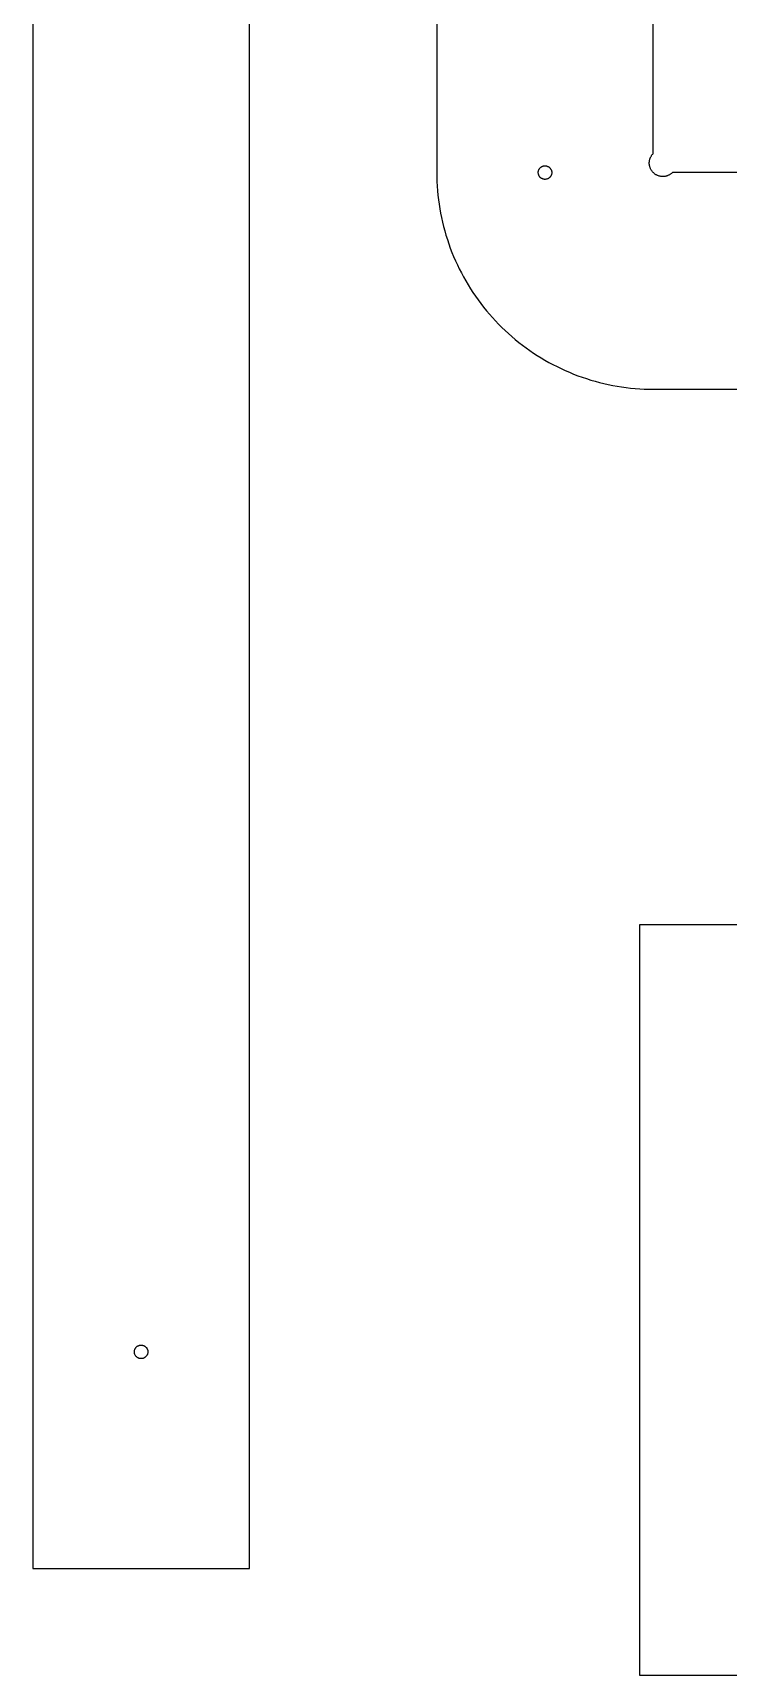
# Model space of a CAD drawing. Extents: x 0 to 2439, y 0 to 1219.
# Drawn here: x 1640 to 1803.1, y 51.3 to 436.4 of the extents above; entities that cross this region are included whole.
import ezdxf

# ---------------------------------------------------------------- set-up
doc = ezdxf.new("R2010")
doc.units = 0
doc.layers.add('Layer_1', color=7, linetype='CONTINUOUS')

msp = doc.modelspace()

# ---------------------------------------------------------------- linework, layer by layer
at = {"layer": 'Layer_1', "color": 7}
for p, q in [((1640.011113, 1143.141111), (1640.011113, 76.341111)), ((1690.811113, 76.341111), (1690.811113, 1143.141111)), ((1734.769013, 962.435808), (1734.769013, 403.635808)), ((1785.569013, 408.124807), (1785.569013, 962.435808)), ((1758.709021, 404.250799), (1758.749012, 404.341815)), ((1758.749012, 404.341815), (1758.799022, 404.429812)), ((1758.799022, 404.429812), (1758.849003, 404.514818)), ((1758.849003, 404.514818), (1758.909004, 404.595815)), ((1758.909004, 404.595815), (1758.969004, 404.672806)), ((1758.969004, 404.672806), (1759.039024, 404.746804)), ((1759.039024, 404.746804), (1759.109015, 404.815808)), ((1759.109015, 404.815808), (1759.189025, 404.879816)), ((1759.189025, 404.879816), (1759.269007, 404.939816)), ((1759.269007, 404.939816), (1759.349017, 404.993805)), ((1759.349017, 404.993805), (1759.439017, 405.042799)), ((1759.439017, 405.042799), (1759.529018, 405.08581)), ((1759.529018, 405.08581), (1759.619019, 405.123797)), ((1759.619019, 405.123797), (1759.71901, 405.155801)), ((1759.71901, 405.155801), (1759.809011, 405.181765)), ((1759.809011, 405.181793), (1759.909002, 405.200702)), ((1759.909002, 405.200815), (1760.009021, 405.214926)), ((1760.009021, 405.214813), (1760.109013, 405.221869)), ((1760.109013, 405.221813), (1760.209004, 405.221813)), ((1760.209004, 405.2228), (1760.309024, 405.21772)), ((1760.309024, 405.217805), (1760.409015, 405.205669)), ((1760.409015, 405.205811), (1760.499016, 405.188877)), ((1760.499016, 405.188821), (1760.599007, 405.164832)), ((1760.599007, 405.164804), (1760.698998, 405.134803)), ((1760.698998, 405.134803), (1760.788999, 405.09882)), ((1760.788999, 405.09882), (1760.879, 405.057813)), ((1760.879, 405.057813), (1760.969, 405.010795)), ((1760.969, 405.010795), (1761.04901, 404.957794)), ((1761.04901, 404.957794), (1761.12902, 404.899797)), ((1761.12902, 404.899797), (1761.209002, 404.837821)), ((1761.209002, 404.837821), (1761.289012, 404.769805)), ((1761.289012, 404.769805), (1761.349013, 404.697811)), ((1761.349013, 404.697811), (1761.419004, 404.621808)), ((1761.419004, 404.621808), (1761.479004, 404.541798)), ((1761.479004, 404.541798), (1761.529014, 404.457809)), ((1761.529014, 404.457809), (1761.579024, 404.3708)), ((1761.579024, 404.3708), (1761.629005, 404.281815)), ((1784.669007, 405.515803), (1784.648969, 405.648815)), ((1784.648997, 406.046805), (1784.658875, 406.179816)), ((1784.648997, 405.913793), (1784.648997, 406.046805)), ((1784.648997, 405.78081), (1784.648997, 405.913793)), ((1784.648997, 405.648815), (1784.648997, 405.78081)), ((1784.659016, 406.179816), (1784.668894, 406.311811)), ((1784.669007, 406.311811), (1784.699007, 406.442819)), ((1784.678997, 405.383808), (1784.669119, 405.515803)), ((1784.708997, 405.253817), (1784.678997, 405.383808)), ((1784.699007, 406.442819), (1784.719045, 406.573798)), ((1784.738998, 405.123797), (1784.708997, 405.253817)), ((1784.719016, 406.573798), (1784.749017, 406.702802)), ((1784.768998, 404.994821), (1784.738998, 405.123797)), ((1784.749017, 406.702802), (1784.789007, 406.830818)), ((1784.809017, 404.867793), (1784.768998, 404.994821)), ((1784.789007, 406.830818), (1784.828998, 406.956802)), ((1784.858999, 404.742797), (1784.809017, 404.867793)), ((1784.828998, 406.956802), (1784.879008, 407.08081)), ((1784.909008, 404.619804), (1784.858999, 404.742797)), ((1784.879008, 407.08081), (1784.929018, 407.202815)), ((1784.959018, 404.498816), (1784.909008, 404.619804)), ((1784.929018, 407.202815), (1784.989018, 407.3218)), ((1785.019019, 404.380819), (1784.959018, 404.498816)), ((1784.989018, 407.3218), (1785.049019, 407.439797)), ((1785.08901, 404.264797), (1785.019019, 404.380819)), ((1785.049019, 407.439797), (1785.11901, 407.553815)), ((1785.11901, 407.553815), (1785.189001, 407.665801)), ((1785.189001, 407.665801), (1785.269011, 407.773807)), ((1785.269011, 407.773807), (1785.349021, 407.878794)), ((1785.349021, 407.878794), (1785.439022, 407.980817)), ((1785.439022, 407.980817), (1785.529022, 408.078805)), ((1785.529022, 408.078805), (1785.569013, 408.124807)), ((1734.769013, 403.635808), (1734.789051, 402.571802)), ((1734.789023, 402.571802), (1734.819023, 401.508812)), ((1734.819023, 401.508812), (1734.879023, 400.445794)), ((1758.58902, 403.76882), (1758.598898, 403.867795)), ((1758.58902, 403.6688), (1758.58902, 403.76882)), ((1758.58902, 403.569797), (1758.58902, 403.6688)), ((1758.599011, 403.469805), (1758.589133, 403.569797)), ((1758.599011, 403.867795), (1758.619049, 403.965811)), ((1758.609002, 403.370802), (1758.599011, 403.469805)), ((1758.629011, 403.272814), (1758.608973, 403.370802)), ((1758.619021, 403.965811), (1758.649021, 404.062811)), ((1758.659011, 403.176802), (1758.629011, 403.272814)), ((1758.649021, 404.062811), (1758.679021, 404.157807)), ((1758.689012, 403.082794), (1758.659011, 403.176802)), ((1758.679021, 404.157807), (1758.709021, 404.250799)), ((1758.719012, 402.989802), (1758.689012, 403.082794)), ((1758.769022, 402.900817), (1758.719012, 402.989802)), ((1758.819003, 402.813808), (1758.769022, 402.900817)), ((1758.869013, 402.729819), (1758.819003, 402.813808)), ((1758.929013, 402.649809), (1758.869013, 402.729819)), ((1758.999005, 402.573806), (1758.929013, 402.649809)), ((1759.059005, 402.501811), (1758.999005, 402.573806)), ((1759.139015, 402.433796), (1759.059005, 402.501811)), ((1759.209006, 402.37182), (1759.139015, 402.433796)), ((1759.299007, 402.313795), (1759.209006, 402.37182)), ((1759.379017, 402.260793), (1759.299007, 402.313795)), ((1759.469017, 402.213803), (1759.379017, 402.260793)), ((1759.559018, 402.172797), (1759.469017, 402.213803)), ((1759.649019, 402.136813), (1759.559018, 402.172797)), ((1759.74901, 402.106813), (1759.649019, 402.136813)), ((1759.839011, 402.082796), (1759.74901, 402.106785)), ((1759.939002, 402.065806), (1759.839011, 402.082739)), ((1760.039022, 402.053812), (1759.939002, 402.065947)), ((1760.139013, 402.048816), (1760.039022, 402.053896)), ((1760.239004, 402.049804), (1760.139013, 402.049804)), ((1760.339024, 402.056803), (1760.239004, 402.049748)), ((1760.439015, 402.070801), (1760.339024, 402.05669)), ((1760.539007, 402.089795), (1760.439015, 402.070886)), ((1760.629007, 402.115816), (1760.539007, 402.089851)), ((1760.728999, 402.14782), (1760.629007, 402.115816)), ((1760.818999, 402.185807), (1760.728999, 402.14782)), ((1760.909, 402.228818), (1760.818999, 402.185807)), ((1760.999001, 402.277811), (1760.909, 402.228818)), ((1761.079011, 402.331801), (1760.999001, 402.277811)), ((1761.159021, 402.391801), (1761.079011, 402.331801)), ((1761.239002, 402.455809), (1761.159021, 402.391801)), ((1761.309022, 402.524812), (1761.239002, 402.455809)), ((1761.379013, 402.598811), (1761.309022, 402.524812)), ((1761.439013, 402.675801), (1761.379013, 402.598811)), ((1761.499014, 402.756799), (1761.439013, 402.675801)), ((1761.549023, 402.841804), (1761.499014, 402.756799)), ((1761.599005, 402.929801), (1761.549023, 402.841804)), ((1761.639024, 403.020818), (1761.599005, 402.929801)), ((1761.629005, 404.281815), (1761.659005, 404.188795)), ((1761.669024, 403.11381), (1761.639024, 403.020818)), ((1761.659005, 404.188795), (1761.689006, 404.094815)), ((1761.699025, 403.208806), (1761.669024, 403.11381)), ((1761.689006, 404.094815), (1761.719006, 403.998803)), ((1761.729025, 403.305806), (1761.699025, 403.208806)), ((1761.719006, 403.998803), (1761.739044, 403.900815)), ((1761.749006, 403.403793), (1761.728968, 403.305806)), ((1761.739015, 403.900815), (1761.748893, 403.801811)), ((1761.749006, 403.801811), (1761.758884, 403.70182)), ((1761.758997, 403.502797), (1761.749119, 403.403793)), ((1761.758997, 403.70182), (1761.758997, 403.602817)), ((1761.758997, 403.602817), (1761.758997, 403.502797)), ((1785.159001, 404.151795), (1785.08901, 404.264797)), ((1785.22902, 404.041813), (1785.159001, 404.151795)), ((1785.309002, 403.934795), (1785.22902, 404.041813)), ((1785.389012, 403.831812), (1785.309002, 403.934795)), ((1785.479013, 403.73182), (1785.389012, 403.831812)), ((1785.569013, 403.635808), (1785.479013, 403.73182)), ((1785.669005, 403.543804), (1785.569013, 403.635808)), ((1785.769024, 403.455807), (1785.669005, 403.543804)), ((1785.869015, 403.371818), (1785.769024, 403.455807)), ((1785.978997, 403.292795), (1785.869015, 403.371818)), ((1786.089008, 403.217809), (1785.978997, 403.292795)), ((1786.199018, 403.147818), (1786.089008, 403.217809)), ((1786.319019, 403.082794), (1786.199018, 403.147818)), ((1786.43902, 403.022793), (1786.319019, 403.082794)), ((1786.559021, 402.966801), (1786.43902, 403.022793)), ((1786.679021, 402.916819), (1786.559021, 402.966801)), ((1786.809013, 402.871805), (1786.679021, 402.916819)), ((1786.929014, 402.831814), (1786.809013, 402.871805)), ((1787.059005, 402.797806), (1786.929014, 402.831814)), ((1787.188997, 402.768793), (1787.059005, 402.797806)), ((1787.319017, 402.744805), (1787.188997, 402.768793)), ((1787.449008, 402.726799), (1787.319017, 402.744861)), ((1787.589019, 402.714804), (1787.449008, 402.72694)), ((1787.71901, 402.707805), (1787.589019, 402.714861)), ((1787.849002, 402.705801), (1787.71901, 402.708624)), ((1787.989012, 402.709809), (1787.849002, 402.705858)), ((1788.119004, 402.7198), (1787.989012, 402.709922)), ((1788.249024, 402.734814), (1788.119004, 402.719856)), ((1788.379015, 402.755811), (1788.249024, 402.734927)), ((1788.509007, 402.78282), (1788.379015, 402.755727)), ((1788.638998, 402.813808), (1788.509007, 402.78282)), ((1788.769018, 402.850807), (1788.638998, 402.813808)), ((1788.89901, 402.893818), (1788.769018, 402.850807)), ((1789.019011, 402.940808), (1788.89901, 402.893818)), ((1789.139011, 402.993809), (1789.019011, 402.940808)), ((1789.259012, 403.051806), (1789.139011, 402.993809)), ((1789.379013, 403.114798), (1789.259012, 403.051806)), ((1789.489023, 403.182813), (1789.379013, 403.114798)), ((1789.599005, 403.254808), (1789.489023, 403.182813)), ((1789.709016, 403.331799), (1789.599005, 403.254808)), ((1789.818998, 403.413812), (1789.709016, 403.331799)), ((1789.919017, 403.498818), (1789.818998, 403.413812)), ((1790.019009, 403.588818), (1789.919017, 403.498818)), ((1790.058999, 403.635808), (1790.019009, 403.588818)), ((1970.50901, 403.635808), (1790.058999, 403.635808)), ((1734.879023, 400.445794), (1734.949015, 399.384808)), ((1734.949015, 399.384808), (1735.049006, 398.325797)), ((1735.049006, 398.325797), (1735.178997, 397.268819)), ((1735.178997, 397.268819), (1735.319008, 396.214803)), ((1735.319008, 396.214803), (1735.489019, 395.163808)), ((1735.489019, 395.163808), (1735.66902, 394.11682)), ((1735.66902, 394.11682), (1735.879021, 393.073811)), ((1735.879021, 393.073811), (1736.119023, 392.035798)), ((1736.119023, 392.035798), (1736.369016, 391.002808)), ((1736.369016, 391.002808), (1736.649008, 389.974813)), ((1736.649008, 389.974813), (1736.93902, 388.952802)), ((1736.93902, 388.952802), (1737.259003, 387.937818)), ((1737.259003, 387.937818), (1737.599025, 386.929805)), ((1737.599025, 386.929805), (1737.958999, 385.928819)), ((1737.958999, 385.928819), (1738.339011, 384.934804)), ((1738.339011, 384.934804), (1738.739005, 383.949821)), ((1738.739005, 383.949821), (1739.168999, 382.973811)), ((1739.168999, 382.973811), (1739.609011, 382.005817)), ((1739.609011, 382.005817), (1740.069005, 381.048802)), ((1740.069005, 381.048802), (1740.559, 380.100817)), ((1740.559, 380.100817), (1741.059013, 379.162795)), ((1741.059013, 379.162795), (1741.579007, 378.235808)), ((1741.579007, 378.235808), (1742.119011, 377.3198)), ((1742.119011, 377.3198), (1742.679025, 376.415814)), ((1742.679025, 376.415814), (1743.25902, 375.523794)), ((1743.25902, 375.523794), (1743.859024, 374.643797)), ((1743.859024, 374.643797), (1744.47901, 373.77681)), ((1744.47901, 373.77681), (1745.109015, 372.921818)), ((1745.109015, 372.921818), (1745.759001, 372.081812)), ((1745.759001, 372.081812), (1746.429024, 371.254816)), ((1746.429024, 371.254816), (1747.119001, 370.441818)), ((1747.119001, 370.441818), (1747.818997, 369.643807)), ((1747.818997, 369.643807), (1748.539002, 368.860809)), ((1748.539002, 368.860809), (1749.279017, 368.092798)), ((1749.279017, 368.092798), (1750.029023, 367.340817)), ((1750.029023, 367.340817), (1750.79901, 366.603794)), ((1750.79901, 366.603794), (1751.579015, 365.883817)), ((1751.579015, 365.883817), (1752.379003, 365.180801)), ((1752.379003, 365.180801), (1753.189009, 364.493816)), ((1753.189009, 364.493816), (1754.019024, 363.82382)), ((1754.019024, 363.82382), (1754.859002, 363.171802)), ((1754.859002, 363.171802), (1755.719018, 362.537818)), ((1755.719018, 362.537818), (1756.579005, 361.921812)), ((1756.579005, 361.921812), (1757.459003, 361.323811)), ((1757.459003, 361.323811), (1758.349019, 360.743816)), ((1758.349019, 360.743816), (1759.259016, 360.182815)), ((1759.259016, 360.182815), (1760.169013, 359.641795)), ((1760.169013, 359.641795), (1761.09902, 359.119797)), ((1761.09902, 359.119797), (1762.039018, 358.61682)), ((1762.039018, 358.61682), (1762.989006, 358.133797)), ((1762.989006, 358.133797), (1763.949013, 357.670811)), ((1763.949013, 357.670811), (1764.90902, 357.227807)), ((1764.90902, 357.227807), (1765.889009, 356.804812)), ((1765.889009, 356.804812), (1766.868997, 356.402815)), ((1766.868997, 356.402815), (1767.869023, 356.021815)), ((1767.869023, 356.021815), (1768.869021, 355.661812)), ((1768.869021, 355.661812), (1769.87901, 355.321819)), ((1769.87901, 355.321819), (1770.888999, 355.003811)), ((1770.888999, 355.003811), (1771.909006, 354.706801)), ((1771.909006, 354.706801), (1772.939004, 354.431803)), ((1772.939004, 354.431803), (1773.969003, 354.177803)), ((1773.969003, 354.177803), (1775.00902, 353.945817)), ((1775.00902, 353.945817), (1776.058999, 353.735815)), ((1776.058999, 353.735815), (1777.099016, 353.546811)), ((1777.099016, 353.546811), (1778.149024, 353.380808)), ((1778.149024, 353.380808), (1779.209023, 353.236818)), ((1779.209023, 353.236818), (1780.259002, 353.113797)), ((1780.259002, 353.113797), (1781.319001, 353.013806)), ((1781.319001, 353.013806), (1782.389018, 352.9358)), ((1782.389018, 352.9358), (1783.449016, 352.880795)), ((1783.449016, 352.880795), (1784.509015, 352.846815)), ((1784.509015, 352.846815), (1785.569013, 352.835808)), ((1785.569013, 352.835808), (1970.50901, 352.835808)), ((2263.014044, 227.236613), (1782.324124, 227.236613)), ((1782.324124, 227.236613), (1782.324124, 51.341613)), ((1663.83112, 127.271103), (1663.840998, 127.371122)), ((1663.83112, 127.171111), (1663.83112, 127.271103)), ((1663.83112, 127.07112), (1663.83112, 127.171111)), ((1663.841111, 126.9711), (1663.831233, 127.07112)), ((1663.841111, 127.371122), (1663.861149, 127.471114)), ((1663.861121, 127.471114), (1663.891121, 127.571105)), ((1663.891121, 127.571105), (1663.921121, 127.661106)), ((1663.921121, 127.661106), (1663.951121, 127.761097)), ((1663.951121, 127.761097), (1663.991112, 127.851098)), ((1663.991112, 127.851098), (1664.041122, 127.931108)), ((1664.041122, 127.931108), (1664.091104, 128.021108)), ((1664.091104, 128.021108), (1664.151104, 128.101118)), ((1664.151104, 128.101118), (1664.211104, 128.1811)), ((1664.211104, 128.1811), (1664.281124, 128.251119)), ((1664.281124, 128.251119), (1664.351115, 128.32111)), ((1664.351115, 128.32111), (1664.431125, 128.381111)), ((1664.431125, 128.381111), (1664.511107, 128.441111)), ((1664.511107, 128.441111), (1664.591117, 128.501112)), ((1664.591117, 128.501112), (1664.681117, 128.551122)), ((1664.681117, 128.551122), (1664.771118, 128.591112)), ((1664.771118, 128.591112), (1664.861119, 128.631103)), ((1664.861119, 128.631103), (1664.96111, 128.661104)), ((1664.96111, 128.661104), (1665.051111, 128.691104)), ((1665.051111, 128.691104), (1665.151102, 128.711142)), ((1665.151102, 128.711113), (1665.251122, 128.720991)), ((1665.251122, 128.721104), (1665.351113, 128.730982)), ((1665.351113, 128.731123), (1665.451104, 128.731123)), ((1665.451104, 128.731123), (1665.551124, 128.721245)), ((1665.551124, 128.721104), (1665.651115, 128.711226)), ((1665.651115, 128.711113), (1665.741116, 128.691076)), ((1665.741116, 128.691104), (1665.841107, 128.671066)), ((1665.841107, 128.671122), (1665.941098, 128.641122)), ((1665.941098, 128.641122), (1666.031099, 128.601103)), ((1666.031099, 128.601103), (1666.1211, 128.561112)), ((1666.1211, 128.561112), (1666.2111, 128.511102)), ((1666.2111, 128.511102), (1666.29111, 128.461121)), ((1666.29111, 128.461121), (1666.37112, 128.40112)), ((1666.37112, 128.40112), (1666.451102, 128.34112)), ((1666.451102, 128.34112), (1666.531112, 128.271101)), ((1666.531112, 128.271101), (1666.591113, 128.20111)), ((1666.591113, 128.20111), (1666.661104, 128.131118)), ((1666.661104, 128.131118), (1666.721104, 128.051108)), ((1666.721104, 128.051108), (1666.771114, 127.961108)), ((1666.771114, 127.961108), (1666.821124, 127.881098)), ((1666.821124, 127.881098), (1666.871105, 127.791097)), ((1666.871105, 127.791097), (1666.901106, 127.691106)), ((1666.901106, 127.691106), (1666.931106, 127.601105)), ((1666.931106, 127.601105), (1666.961106, 127.501114)), ((1666.961106, 127.501114), (1666.981144, 127.401122)), ((1666.981116, 127.401122), (1666.990993, 127.311122)), ((1666.991106, 127.311122), (1667.000984, 127.211102)), ((1667.001097, 127.211102), (1667.001097, 127.111111)), ((1667.001097, 127.111111), (1667.001097, 127.01112)), ((1663.851102, 126.8811), (1663.841111, 126.9711)), ((1663.871111, 126.781108), (1663.851074, 126.8811)), ((1663.901112, 126.681117), (1663.871111, 126.781108)), ((1663.931112, 126.591116), (1663.901112, 126.681117)), ((1663.961112, 126.491097), (1663.931112, 126.591116)), ((1664.011122, 126.401096), (1663.961112, 126.491097)), ((1664.061103, 126.321114), (1664.011122, 126.401096)), ((1664.111113, 126.231114), (1664.061103, 126.321114)), ((1664.171114, 126.151104), (1664.111113, 126.231114)), ((1664.241105, 126.081113), (1664.171114, 126.151104)), ((1664.301105, 126.011122), (1664.241105, 126.081113)), ((1664.381115, 125.941102), (1664.301105, 126.011122)), ((1664.451106, 125.881102), (1664.381115, 125.941102)), ((1664.541107, 125.821101), (1664.451106, 125.881102)), ((1664.621117, 125.77112), (1664.541107, 125.821101)), ((1664.711118, 125.72111), (1664.621117, 125.77112)), ((1664.801118, 125.681119), (1664.711118, 125.72111)), ((1664.891119, 125.6411), (1664.801118, 125.681119)), ((1664.99111, 125.6111), (1664.891119, 125.6411)), ((1665.081111, 125.591118), (1664.99111, 125.611156)), ((1665.181102, 125.571109), (1665.081111, 125.591147)), ((1665.281122, 125.561118), (1665.181102, 125.570996)), ((1665.381113, 125.551099), (1665.281122, 125.560977)), ((1665.481104, 125.551099), (1665.381113, 125.551099)), ((1665.581124, 125.561118), (1665.481104, 125.55124)), ((1665.681115, 125.571109), (1665.581124, 125.561231)), ((1665.781107, 125.591118), (1665.681115, 125.571081)), ((1665.871107, 125.621119), (1665.781107, 125.591118)), ((1665.971099, 125.651119), (1665.871107, 125.621119)), ((1666.061099, 125.69111), (1665.971099, 125.651119)), ((1666.1511, 125.731101), (1666.061099, 125.69111)), ((1666.241101, 125.78111), (1666.1511, 125.731101)), ((1666.321111, 125.841111), (1666.241101, 125.78111)), ((1666.401121, 125.901111), (1666.321111, 125.841111)), ((1666.481102, 125.961112), (1666.401121, 125.901111)), ((1666.551122, 126.031103), (1666.481102, 125.961112)), ((1666.621113, 126.101122), (1666.551122, 126.031103)), ((1666.681113, 126.181104), (1666.621113, 126.101122)), ((1666.741114, 126.261114), (1666.681113, 126.181104)), ((1666.791124, 126.351115), (1666.741114, 126.261114)), ((1666.841105, 126.431096), (1666.791124, 126.351115)), ((1666.881124, 126.521097), (1666.841105, 126.431096)), ((1666.911124, 126.621117), (1666.881124, 126.521097)), ((1666.941125, 126.711117), (1666.911124, 126.621117)), ((1666.971125, 126.811109), (1666.941125, 126.711117)), ((1666.991106, 126.9111), (1666.971068, 126.811109)), ((1667.001097, 127.01112), (1666.991219, 126.9111)), ((1640.011113, 76.341111), (1690.811113, 76.341111)), ((1782.324124, 51.341613), (2263.014044, 51.341613))]:
    msp.add_line(p, q, dxfattribs=at)

doc.saveas('drawing.dxf')
